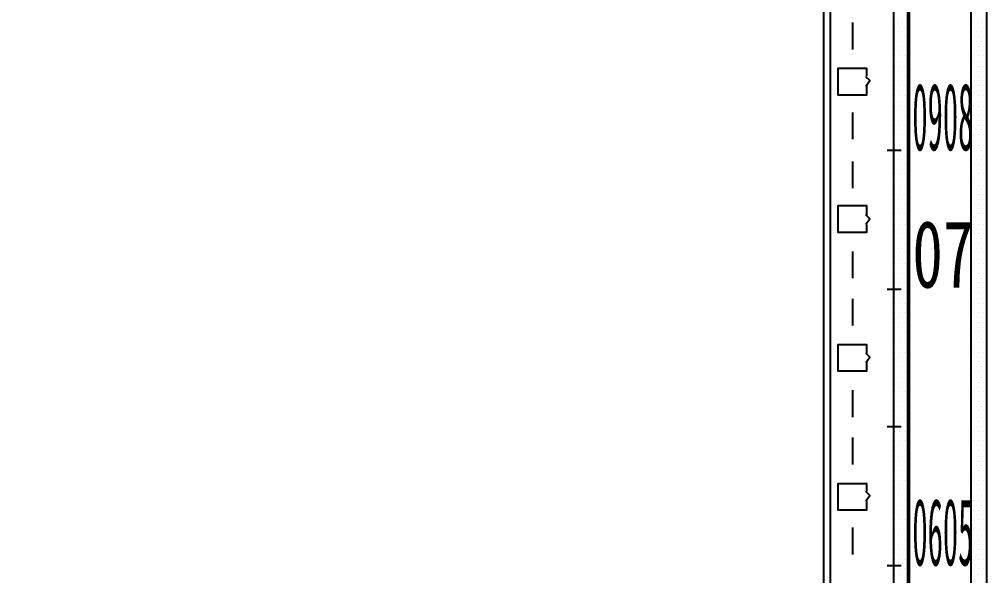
# Model space of a CAD drawing. Header units: metres. Extents: x 17 to 1264, y 17 to 859.
# Drawn here: x 389.6 to 477.8, y 171 to 221.8 of the extents above; entities that cross this region are included whole.
import ezdxf

# ---------------------------------------------------------------- set-up
doc = ezdxf.new("R2010")
doc.units = ezdxf.units.M
for name, color, linetype in [('LINES', 7, 'Continuous'), ('POLYLINES', 4, 'Continuous'), ('RECTS', 7, 'Continuous'), ('TEXTS', 3, 'Continuous')]:
    doc.layers.add(name, color=color, linetype=linetype)

msp = doc.modelspace()

# ---------------------------------------------------------------- linework, layer by layer
at = {"layer": 'LINES'}
for p, q in [((462.95, 121.54), (462.95, 716.83)), ((465.55, 221.47), (465.55, 219.02)), ((469.72, 221.47), (469.72, 221.47)), ((470.15, 221.47), (470.15, 221.47)), ((470.59, 221.47), (470.59, 221.47)), ((476.35, 221.47), (476.35, 221.47)), ((476.92, 221.47), (476.92, 221.47)), ((477.35, 221.47), (477.35, 221.47)), ((469.43, 221.04), (469.43, 221.04)), ((469.72, 220.61), (469.72, 220.61)), ((469.87, 221.04), (469.87, 221.04)), ((470.15, 220.61), (470.15, 220.61)), ((470.3, 221.04), (470.3, 221.04)), ((470.59, 220.61), (470.59, 220.61)), ((476.35, 220.61), (476.35, 220.61)), ((476.63, 221.04), (476.63, 221.04)), ((476.92, 220.61), (476.92, 220.61)), ((477.07, 221.04), (477.07, 221.04)), ((477.35, 220.61), (477.35, 220.61)), ((477.5, 221.04), (477.5, 221.04)), ((469.43, 220.18), (469.43, 220.18)), ((469.72, 219.74), (469.72, 219.74)), ((469.87, 220.18), (469.87, 220.18)), ((470.15, 219.74), (470.15, 219.74)), ((470.3, 220.18), (470.3, 220.18)), ((470.59, 219.74), (470.59, 219.74)), ((476.35, 219.74), (476.35, 219.74)), ((476.63, 220.18), (476.63, 220.18)), ((476.92, 219.74), (476.92, 219.74)), ((477.07, 220.18), (477.07, 220.18)), ((477.35, 219.74), (477.35, 219.74)), ((477.5, 220.18), (477.5, 220.18)), ((469.43, 219.31), (469.43, 219.31)), ((469.72, 218.88), (469.72, 218.88)), ((469.87, 219.31), (469.87, 219.31)), ((470.15, 218.88), (470.15, 218.88)), ((470.3, 219.31), (470.3, 219.31)), ((470.59, 218.88), (470.59, 218.88)), ((476.35, 218.88), (476.35, 218.88)), ((476.63, 219.31), (476.63, 219.31)), ((476.92, 218.88), (476.92, 218.88)), ((477.07, 219.31), (477.07, 219.31)), ((477.35, 218.88), (477.35, 218.88)), ((477.5, 219.31), (477.5, 219.31)), ((469.43, 218.45), (469.43, 218.45)), ((469.72, 217.87), (469.72, 217.87)), ((469.87, 218.45), (469.87, 218.45)), ((470.15, 217.87), (470.15, 217.87)), ((470.3, 218.45), (470.3, 218.45)), ((470.59, 217.87), (470.59, 217.87)), ((476.35, 217.87), (476.35, 217.87)), ((476.63, 218.45), (476.63, 218.45)), ((476.92, 217.87), (476.92, 217.87)), ((477.07, 218.45), (477.07, 218.45)), ((477.35, 217.87), (477.35, 217.87)), ((477.5, 218.45), (477.5, 218.45)), ((469.43, 217.44), (469.43, 217.44)), ((469.72, 217.01), (469.72, 217.01)), ((469.87, 217.44), (469.87, 217.44)), ((470.15, 217.01), (470.15, 217.01)), ((470.3, 217.44), (470.3, 217.44)), ((470.59, 217.01), (470.59, 217.01)), ((476.35, 217.01), (476.35, 217.01)), ((476.63, 217.44), (476.63, 217.44)), ((476.92, 217.01), (476.92, 217.01)), ((477.07, 217.44), (477.07, 217.44)), ((477.35, 217.01), (477.35, 217.01)), ((477.5, 217.44), (477.5, 217.44)), ((469.43, 216.58), (469.43, 216.58)), ((469.72, 216.14), (469.72, 216.14)), ((469.87, 216.58), (469.87, 216.58)), ((470.15, 216.14), (470.15, 216.14)), ((470.3, 216.58), (470.3, 216.58)), ((470.59, 216.14), (470.59, 216.14)), ((476.35, 216.14), (476.35, 216.14)), ((476.63, 216.58), (476.63, 216.58)), ((476.92, 216.14), (476.92, 216.14)), ((477.07, 216.58), (477.07, 216.58)), ((477.35, 216.14), (477.35, 216.14)), ((477.5, 216.58), (477.5, 216.58)), ((469.43, 215.71), (469.43, 215.71)), ((469.72, 215.28), (469.72, 215.28)), ((469.87, 215.71), (469.87, 215.71)), ((470.15, 215.28), (470.15, 215.28)), ((470.3, 215.71), (470.3, 215.71)), ((470.59, 215.28), (470.59, 215.28)), ((476.35, 215.28), (476.35, 215.28)), ((476.63, 215.71), (476.63, 215.71)), ((476.92, 215.28), (476.92, 215.28)), ((477.07, 215.71), (477.07, 215.71)), ((477.35, 215.28), (477.35, 215.28)), ((477.5, 215.71), (477.5, 215.71)), ((469.43, 214.85), (469.43, 214.85)), ((469.72, 214.27), (469.72, 214.27)), ((469.87, 214.85), (469.87, 214.85)), ((470.15, 214.27), (470.15, 214.27)), ((470.3, 214.85), (470.3, 214.85)), ((470.59, 214.27), (470.59, 214.27)), ((476.35, 214.27), (476.35, 214.27)), ((476.63, 214.85), (476.63, 214.85)), ((476.92, 214.27), (476.92, 214.27)), ((477.07, 214.85), (477.07, 214.85)), ((477.35, 214.27), (477.35, 214.27)), ((477.5, 214.85), (477.5, 214.85)), ((469.43, 213.84), (469.43, 213.84)), ((469.72, 213.41), (469.72, 213.41)), ((469.87, 213.84), (469.87, 213.84)), ((470.15, 213.41), (470.15, 213.41)), ((470.3, 213.84), (470.3, 213.84)), ((470.59, 213.41), (470.59, 213.41)), ((476.35, 213.41), (476.35, 213.41)), ((476.63, 213.84), (476.63, 213.84)), ((476.92, 213.41), (476.92, 213.41)), ((477.07, 213.84), (477.07, 213.84)), ((477.35, 213.41), (477.35, 213.41)), ((477.5, 213.84), (477.5, 213.84)), ((465.55, 213.26), (465.55, 210.82)), ((469.43, 212.98), (469.43, 212.98)), ((469.72, 212.54), (469.72, 212.54)), ((469.87, 212.98), (469.87, 212.98)), ((470.15, 212.54), (470.15, 212.54)), ((470.3, 212.98), (470.3, 212.98)), ((470.59, 212.54), (470.59, 212.54)), ((476.35, 212.54), (476.35, 212.54)), ((476.63, 212.98), (476.63, 212.98)), ((476.92, 212.54), (476.92, 212.54)), ((477.07, 212.98), (477.07, 212.98)), ((477.35, 212.54), (477.35, 212.54)), ((477.5, 212.98), (477.5, 212.98)), ((469.43, 212.11), (469.43, 212.11)), ((469.72, 211.68), (469.72, 211.68)), ((469.87, 212.11), (469.87, 212.11)), ((470.15, 211.68), (470.15, 211.68)), ((470.3, 212.11), (470.3, 212.11)), ((470.59, 211.68), (470.59, 211.68)), ((476.35, 211.68), (476.35, 211.68)), ((476.63, 212.11), (476.63, 212.11)), ((476.92, 211.68), (476.92, 211.68)), ((477.07, 212.11), (477.07, 212.11)), ((477.35, 211.68), (477.35, 211.68)), ((477.5, 212.11), (477.5, 212.11)), ((469.43, 211.25), (469.43, 211.25)), ((469.87, 211.25), (469.87, 211.25)), ((470.3, 211.25), (470.3, 211.25)), ((476.63, 211.25), (476.63, 211.25)), ((477.07, 211.25), (477.07, 211.25)), ((477.5, 211.25), (477.5, 211.25)), ((469.43, 210.24), (469.43, 210.24)), ((469.72, 210.67), (469.72, 210.67)), ((469.87, 210.24), (469.87, 210.24)), ((470.15, 210.67), (470.15, 210.67)), ((470.3, 210.24), (470.3, 210.24)), ((470.59, 210.67), (470.59, 210.67)), ((476.35, 210.67), (476.35, 210.67)), ((476.63, 210.24), (476.63, 210.24)), ((476.92, 210.67), (476.92, 210.67)), ((477.07, 210.24), (477.07, 210.24)), ((477.35, 210.67), (477.35, 210.67)), ((477.5, 210.24), (477.5, 210.24)), ((468.71, 209.81), (470.01, 209.81)), ((469.43, 209.38), (469.43, 209.38)), ((469.72, 209.81), (469.72, 209.81)), ((469.87, 209.38), (469.87, 209.38)), ((470.15, 209.81), (470.15, 209.81)), ((470.3, 209.38), (470.3, 209.38)), ((470.59, 209.81), (470.59, 209.81)), ((476.35, 209.81), (476.35, 209.81)), ((476.63, 209.38), (476.63, 209.38)), ((476.92, 209.81), (476.92, 209.81)), ((477.07, 209.38), (477.07, 209.38)), ((477.35, 209.81), (477.35, 209.81)), ((477.5, 209.38), (477.5, 209.38)), ((465.55, 208.8), (465.55, 206.35)), ((469.43, 208.51), (469.43, 208.51)), ((469.72, 208.94), (469.72, 208.94)), ((469.72, 208.08), (469.72, 208.08)), ((469.87, 208.51), (469.87, 208.51)), ((470.15, 208.94), (470.15, 208.94)), ((470.15, 208.08), (470.15, 208.08)), ((470.3, 208.51), (470.3, 208.51)), ((470.59, 208.94), (470.59, 208.94)), ((470.59, 208.08), (470.59, 208.08)), ((476.35, 208.94), (476.35, 208.94)), ((476.35, 208.08), (476.35, 208.08)), ((476.63, 208.51), (476.63, 208.51)), ((476.92, 208.94), (476.92, 208.94)), ((476.92, 208.08), (476.92, 208.08)), ((477.07, 208.51), (477.07, 208.51)), ((477.35, 208.94), (477.35, 208.94)), ((477.35, 208.08), (477.35, 208.08)), ((477.5, 208.51), (477.5, 208.51)), ((469.43, 207.65), (469.43, 207.65)), ((469.87, 207.65), (469.87, 207.65)), ((470.3, 207.65), (470.3, 207.65)), ((476.63, 207.65), (476.63, 207.65)), ((477.07, 207.65), (477.07, 207.65)), ((477.5, 207.65), (477.5, 207.65)), ((469.43, 206.64), (469.43, 206.64)), ((469.72, 207.07), (469.72, 207.07)), ((469.87, 206.64), (469.87, 206.64)), ((470.15, 207.07), (470.15, 207.07)), ((470.3, 206.64), (470.3, 206.64)), ((470.59, 207.07), (470.59, 207.07)), ((476.35, 207.07), (476.35, 207.07)), ((476.63, 206.64), (476.63, 206.64)), ((476.92, 207.07), (476.92, 207.07)), ((477.07, 206.64), (477.07, 206.64)), ((477.35, 207.07), (477.35, 207.07)), ((477.5, 206.64), (477.5, 206.64)), ((469.43, 205.78), (469.43, 205.78)), ((469.72, 206.21), (469.72, 206.21)), ((469.87, 205.78), (469.87, 205.78)), ((470.15, 206.21), (470.15, 206.21)), ((470.3, 205.78), (470.3, 205.78)), ((470.59, 206.21), (470.59, 206.21)), ((476.35, 206.21), (476.35, 206.21)), ((476.63, 205.78), (476.63, 205.78)), ((476.92, 206.21), (476.92, 206.21)), ((477.07, 205.78), (477.07, 205.78)), ((477.35, 206.21), (477.35, 206.21)), ((477.5, 205.78), (477.5, 205.78)), ((469.43, 204.91), (469.43, 204.91)), ((469.72, 205.34), (469.72, 205.34)), ((469.87, 204.91), (469.87, 204.91)), ((470.15, 205.34), (470.15, 205.34)), ((470.3, 204.91), (470.3, 204.91)), ((470.59, 205.34), (470.59, 205.34)), ((476.35, 205.34), (476.35, 205.34)), ((476.63, 204.91), (476.63, 204.91)), ((476.92, 205.34), (476.92, 205.34)), ((477.07, 204.91), (477.07, 204.91)), ((477.35, 205.34), (477.35, 205.34)), ((477.5, 204.91), (477.5, 204.91)), ((469.43, 204.05), (469.43, 204.05)), ((469.72, 204.48), (469.72, 204.48)), ((469.87, 204.05), (469.87, 204.05)), ((470.15, 204.48), (470.15, 204.48)), ((470.3, 204.05), (470.3, 204.05)), ((470.59, 204.48), (470.59, 204.48)), ((476.35, 204.48), (476.35, 204.48)), ((476.63, 204.05), (476.63, 204.05)), ((476.92, 204.48), (476.92, 204.48)), ((477.07, 204.05), (477.07, 204.05)), ((477.35, 204.48), (477.35, 204.48)), ((477.5, 204.05), (477.5, 204.05)), ((469.43, 203.04), (469.43, 203.04)), ((469.72, 203.47), (469.72, 203.47)), ((469.87, 203.04), (469.87, 203.04)), ((470.15, 203.47), (470.15, 203.47)), ((470.3, 203.04), (470.3, 203.04)), ((470.59, 203.47), (470.59, 203.47)), ((476.35, 203.47), (476.35, 203.47)), ((476.63, 203.04), (476.63, 203.04)), ((476.92, 203.47), (476.92, 203.47)), ((477.07, 203.04), (477.07, 203.04)), ((477.35, 203.47), (477.35, 203.47)), ((477.5, 203.04), (477.5, 203.04)), ((469.43, 202.18), (469.43, 202.18)), ((469.72, 202.61), (469.72, 202.61)), ((469.87, 202.18), (469.87, 202.18)), ((470.15, 202.61), (470.15, 202.61)), ((470.3, 202.18), (470.3, 202.18)), ((470.59, 202.61), (470.59, 202.61)), ((476.35, 202.61), (476.35, 202.61)), ((476.63, 202.18), (476.63, 202.18)), ((476.92, 202.61), (476.92, 202.61)), ((477.07, 202.18), (477.07, 202.18)), ((477.35, 202.61), (477.35, 202.61)), ((477.5, 202.18), (477.5, 202.18)), ((469.43, 201.31), (469.43, 201.31)), ((469.72, 201.74), (469.72, 201.74)), ((469.87, 201.31), (469.87, 201.31)), ((470.15, 201.74), (470.15, 201.74)), ((470.3, 201.31), (470.3, 201.31)), ((470.59, 201.74), (470.59, 201.74)), ((476.35, 201.74), (476.35, 201.74)), ((476.63, 201.31), (476.63, 201.31)), ((476.92, 201.74), (476.92, 201.74)), ((477.07, 201.31), (477.07, 201.31)), ((477.35, 201.74), (477.35, 201.74)), ((477.5, 201.31), (477.5, 201.31)), ((465.55, 200.59), (465.55, 198.14)), ((469.43, 200.45), (469.43, 200.45)), ((469.72, 200.88), (469.72, 200.88)), ((469.87, 200.45), (469.87, 200.45)), ((470.15, 200.88), (470.15, 200.88)), ((470.3, 200.45), (470.3, 200.45)), ((470.59, 200.88), (470.59, 200.88)), ((476.35, 200.88), (476.35, 200.88)), ((476.63, 200.45), (476.63, 200.45)), ((476.92, 200.88), (476.92, 200.88)), ((477.07, 200.45), (477.07, 200.45)), ((477.35, 200.88), (477.35, 200.88)), ((477.5, 200.45), (477.5, 200.45)), ((469.43, 199.44), (469.43, 199.44)), ((469.72, 199.87), (469.72, 199.87)), ((469.87, 199.44), (469.87, 199.44)), ((470.15, 199.87), (470.15, 199.87)), ((470.3, 199.44), (470.3, 199.44)), ((470.59, 199.87), (470.59, 199.87)), ((476.35, 199.87), (476.35, 199.87)), ((476.63, 199.44), (476.63, 199.44)), ((476.92, 199.87), (476.92, 199.87)), ((477.07, 199.44), (477.07, 199.44)), ((477.35, 199.87), (477.35, 199.87)), ((477.5, 199.44), (477.5, 199.44)), ((469.43, 198.58), (469.43, 198.58)), ((469.72, 199.01), (469.72, 199.01)), ((469.87, 198.58), (469.87, 198.58)), ((470.15, 199.01), (470.15, 199.01)), ((470.3, 198.58), (470.3, 198.58)), ((470.59, 199.01), (470.59, 199.01)), ((476.35, 199.01), (476.35, 199.01)), ((476.63, 198.58), (476.63, 198.58)), ((476.92, 199.01), (476.92, 199.01)), ((477.07, 198.58), (477.07, 198.58)), ((477.35, 199.01), (477.35, 199.01)), ((477.5, 198.58), (477.5, 198.58)), ((469.43, 197.71), (469.43, 197.71)), ((469.72, 198.14), (469.72, 198.14)), ((469.87, 197.71), (469.87, 197.71)), ((470.15, 198.14), (470.15, 198.14)), ((470.3, 197.71), (470.3, 197.71)), ((470.59, 198.14), (470.59, 198.14)), ((476.35, 198.14), (476.35, 198.14)), ((476.63, 197.71), (476.63, 197.71)), ((476.92, 198.14), (476.92, 198.14)), ((477.07, 197.71), (477.07, 197.71)), ((477.35, 198.14), (477.35, 198.14)), ((477.5, 197.71), (477.5, 197.71)), ((468.71, 197.14), (470.01, 197.14)), ((469.43, 196.85), (469.43, 196.85)), ((469.72, 197.28), (469.72, 197.28)), ((469.87, 196.85), (469.87, 196.85)), ((470.15, 197.28), (470.15, 197.28)), ((470.3, 196.85), (470.3, 196.85)), ((470.59, 197.28), (470.59, 197.28)), ((476.35, 197.28), (476.35, 197.28)), ((476.63, 196.85), (476.63, 196.85)), ((476.92, 197.28), (476.92, 197.28)), ((477.07, 196.85), (477.07, 196.85)), ((477.35, 197.28), (477.35, 197.28)), ((477.5, 196.85), (477.5, 196.85)), ((465.55, 196.27), (465.55, 193.82)), ((469.43, 195.84), (469.43, 195.84)), ((469.72, 196.27), (469.72, 196.27)), ((469.87, 195.84), (469.87, 195.84)), ((470.15, 196.27), (470.15, 196.27)), ((470.3, 195.84), (470.3, 195.84)), ((470.59, 196.27), (470.59, 196.27)), ((476.35, 196.27), (476.35, 196.27)), ((476.63, 195.84), (476.63, 195.84)), ((476.92, 196.27), (476.92, 196.27)), ((477.07, 195.84), (477.07, 195.84)), ((477.35, 196.27), (477.35, 196.27)), ((477.5, 195.84), (477.5, 195.84)), ((469.43, 194.98), (469.43, 194.98)), ((469.72, 195.41), (469.72, 195.41)), ((469.87, 194.98), (469.87, 194.98)), ((470.15, 195.41), (470.15, 195.41)), ((470.3, 194.98), (470.3, 194.98)), ((470.59, 195.41), (470.59, 195.41)), ((476.35, 195.41), (476.35, 195.41)), ((476.63, 194.98), (476.63, 194.98)), ((476.92, 195.41), (476.92, 195.41)), ((477.07, 194.98), (477.07, 194.98)), ((477.35, 195.41), (477.35, 195.41)), ((477.5, 194.98), (477.5, 194.98)), ((469.43, 194.11), (469.43, 194.11)), ((469.72, 194.54), (469.72, 194.54)), ((469.87, 194.11), (469.87, 194.11)), ((470.15, 194.54), (470.15, 194.54)), ((470.3, 194.11), (470.3, 194.11)), ((470.59, 194.54), (470.59, 194.54)), ((476.35, 194.54), (476.35, 194.54)), ((476.63, 194.11), (476.63, 194.11)), ((476.92, 194.54), (476.92, 194.54)), ((477.07, 194.11), (477.07, 194.11)), ((477.35, 194.54), (477.35, 194.54)), ((477.5, 194.11), (477.5, 194.11)), ((469.43, 193.25), (469.43, 193.25)), ((469.72, 193.68), (469.72, 193.68)), ((469.87, 193.25), (469.87, 193.25)), ((470.15, 193.68), (470.15, 193.68)), ((470.3, 193.25), (470.3, 193.25)), ((470.59, 193.68), (470.59, 193.68)), ((476.35, 193.68), (476.35, 193.68)), ((476.63, 193.25), (476.63, 193.25)), ((476.92, 193.68), (476.92, 193.68)), ((477.07, 193.25), (477.07, 193.25)), ((477.35, 193.68), (477.35, 193.68)), ((477.5, 193.25), (477.5, 193.25)), ((469.43, 192.24), (469.43, 192.24)), ((469.72, 192.67), (469.72, 192.67)), ((469.87, 192.24), (469.87, 192.24)), ((470.15, 192.67), (470.15, 192.67)), ((470.3, 192.24), (470.3, 192.24)), ((470.59, 192.67), (470.59, 192.67)), ((476.35, 192.67), (476.35, 192.67)), ((476.63, 192.24), (476.63, 192.24)), ((476.92, 192.67), (476.92, 192.67)), ((477.07, 192.24), (477.07, 192.24)), ((477.35, 192.67), (477.35, 192.67)), ((477.5, 192.24), (477.5, 192.24)), ((469.43, 191.38), (469.43, 191.38)), ((469.72, 191.81), (469.72, 191.81)), ((469.87, 191.38), (469.87, 191.38)), ((470.15, 191.81), (470.15, 191.81)), ((470.3, 191.38), (470.3, 191.38)), ((470.59, 191.81), (470.59, 191.81)), ((476.35, 191.81), (476.35, 191.81)), ((476.63, 191.38), (476.63, 191.38)), ((476.92, 191.81), (476.92, 191.81)), ((477.07, 191.38), (477.07, 191.38)), ((477.35, 191.81), (477.35, 191.81)), ((477.5, 191.38), (477.5, 191.38)), ((469.43, 190.51), (469.43, 190.51)), ((469.72, 190.94), (469.72, 190.94)), ((469.87, 190.51), (469.87, 190.51)), ((470.15, 190.94), (470.15, 190.94)), ((470.3, 190.51), (470.3, 190.51)), ((470.59, 190.94), (470.59, 190.94)), ((476.35, 190.94), (476.35, 190.94)), ((476.63, 190.51), (476.63, 190.51)), ((476.92, 190.94), (476.92, 190.94)), ((477.07, 190.51), (477.07, 190.51)), ((477.35, 190.94), (477.35, 190.94)), ((477.5, 190.51), (477.5, 190.51)), ((469.43, 189.65), (469.43, 189.65)), ((469.72, 190.08), (469.72, 190.08)), ((469.87, 189.65), (469.87, 189.65)), ((470.15, 190.08), (470.15, 190.08)), ((470.3, 189.65), (470.3, 189.65)), ((470.59, 190.08), (470.59, 190.08)), ((476.35, 190.08), (476.35, 190.08)), ((476.63, 189.65), (476.63, 189.65)), ((476.92, 190.08), (476.92, 190.08)), ((477.07, 189.65), (477.07, 189.65)), ((477.35, 190.08), (477.35, 190.08)), ((477.5, 189.65), (477.5, 189.65)), ((469.72, 189.07), (469.72, 189.07)), ((470.15, 189.07), (470.15, 189.07)), ((470.59, 189.07), (470.59, 189.07)), ((476.35, 189.07), (476.35, 189.07)), ((476.92, 189.07), (476.92, 189.07)), ((477.35, 189.07), (477.35, 189.07)), ((465.55, 187.92), (465.55, 185.47)), ((469.43, 188.64), (469.43, 188.64)), ((469.72, 188.21), (469.72, 188.21)), ((469.87, 188.64), (469.87, 188.64)), ((470.15, 188.21), (470.15, 188.21)), ((470.3, 188.64), (470.3, 188.64)), ((470.59, 188.21), (470.59, 188.21)), ((476.35, 188.21), (476.35, 188.21)), ((476.63, 188.64), (476.63, 188.64)), ((476.92, 188.21), (476.92, 188.21)), ((477.07, 188.64), (477.07, 188.64)), ((477.35, 188.21), (477.35, 188.21)), ((477.5, 188.64), (477.5, 188.64)), ((469.43, 187.78), (469.43, 187.78)), ((469.43, 186.91), (469.43, 186.91)), ((469.72, 187.34), (469.72, 187.34)), ((469.87, 187.78), (469.87, 187.78)), ((469.87, 186.91), (469.87, 186.91)), ((470.15, 187.34), (470.15, 187.34)), ((470.3, 187.78), (470.3, 187.78)), ((470.3, 186.91), (470.3, 186.91)), ((470.59, 187.34), (470.59, 187.34)), ((476.35, 187.34), (476.35, 187.34)), ((476.63, 187.78), (476.63, 187.78)), ((476.63, 186.91), (476.63, 186.91)), ((476.92, 187.34), (476.92, 187.34)), ((477.07, 187.78), (477.07, 187.78)), ((477.07, 186.91), (477.07, 186.91)), ((477.35, 187.34), (477.35, 187.34)), ((477.5, 187.78), (477.5, 187.78)), ((477.5, 186.91), (477.5, 186.91)), ((469.43, 186.05), (469.43, 186.05)), ((469.72, 186.48), (469.72, 186.48)), ((469.87, 186.05), (469.87, 186.05)), ((470.15, 186.48), (470.15, 186.48)), ((470.3, 186.05), (470.3, 186.05)), ((470.59, 186.48), (470.59, 186.48)), ((476.35, 186.48), (476.35, 186.48)), ((476.63, 186.05), (476.63, 186.05)), ((476.92, 186.48), (476.92, 186.48)), ((477.07, 186.05), (477.07, 186.05)), ((477.35, 186.48), (477.35, 186.48)), ((477.5, 186.05), (477.5, 186.05)), ((469.72, 185.47), (469.72, 185.47)), ((470.15, 185.47), (470.15, 185.47)), ((470.59, 185.47), (470.59, 185.47)), ((476.35, 185.47), (476.35, 185.47)), ((476.92, 185.47), (476.92, 185.47)), ((477.35, 185.47), (477.35, 185.47)), ((468.71, 184.61), (470.01, 184.61)), ((469.43, 185.04), (469.43, 185.04)), ((469.72, 184.61), (469.72, 184.61)), ((469.87, 185.04), (469.87, 185.04)), ((470.15, 184.61), (470.15, 184.61)), ((470.3, 185.04), (470.3, 185.04)), ((470.59, 184.61), (470.59, 184.61)), ((476.35, 184.61), (476.35, 184.61)), ((476.63, 185.04), (476.63, 185.04)), ((476.92, 184.61), (476.92, 184.61)), ((477.07, 185.04), (477.07, 185.04)), ((477.35, 184.61), (477.35, 184.61)), ((477.5, 185.04), (477.5, 185.04)), ((465.55, 183.6), (465.55, 181.15)), ((469.43, 184.18), (469.43, 184.18)), ((469.72, 183.74), (469.72, 183.74)), ((469.87, 184.18), (469.87, 184.18)), ((470.15, 183.74), (470.15, 183.74)), ((470.3, 184.18), (470.3, 184.18)), ((470.59, 183.74), (470.59, 183.74)), ((476.35, 183.74), (476.35, 183.74)), ((476.63, 184.18), (476.63, 184.18)), ((476.92, 183.74), (476.92, 183.74)), ((477.07, 184.18), (477.07, 184.18)), ((477.35, 183.74), (477.35, 183.74)), ((477.5, 184.18), (477.5, 184.18)), ((469.43, 183.31), (469.43, 183.31)), ((469.72, 182.88), (469.72, 182.88)), ((469.87, 183.31), (469.87, 183.31)), ((470.15, 182.88), (470.15, 182.88)), ((470.3, 183.31), (470.3, 183.31)), ((470.59, 182.88), (470.59, 182.88)), ((476.35, 182.88), (476.35, 182.88)), ((476.63, 183.31), (476.63, 183.31)), ((476.92, 182.88), (476.92, 182.88)), ((477.07, 183.31), (477.07, 183.31)), ((477.35, 182.88), (477.35, 182.88)), ((477.5, 183.31), (477.5, 183.31)), ((469.43, 182.45), (469.43, 182.45)), ((469.72, 181.87), (469.72, 181.87)), ((469.87, 182.45), (469.87, 182.45)), ((470.15, 181.87), (470.15, 181.87)), ((470.3, 182.45), (470.3, 182.45)), ((470.59, 181.87), (470.59, 181.87)), ((476.35, 181.87), (476.35, 181.87)), ((476.63, 182.45), (476.63, 182.45)), ((476.92, 181.87), (476.92, 181.87)), ((477.07, 182.45), (477.07, 182.45)), ((477.35, 181.87), (477.35, 181.87)), ((477.5, 182.45), (477.5, 182.45)), ((469.43, 181.44), (469.43, 181.44)), ((469.72, 181.01), (469.72, 181.01)), ((469.87, 181.44), (469.87, 181.44)), ((470.15, 181.01), (470.15, 181.01)), ((470.3, 181.44), (470.3, 181.44)), ((470.59, 181.01), (470.59, 181.01)), ((476.35, 181.01), (476.35, 181.01)), ((476.63, 181.44), (476.63, 181.44)), ((476.92, 181.01), (476.92, 181.01)), ((477.07, 181.44), (477.07, 181.44)), ((477.35, 181.01), (477.35, 181.01)), ((477.5, 181.44), (477.5, 181.44)), ((469.43, 180.58), (469.43, 180.58)), ((469.72, 180.14), (469.72, 180.14)), ((469.87, 180.58), (469.87, 180.58)), ((470.15, 180.14), (470.15, 180.14)), ((470.3, 180.58), (470.3, 180.58)), ((470.59, 180.14), (470.59, 180.14)), ((476.35, 180.14), (476.35, 180.14)), ((476.63, 180.58), (476.63, 180.58)), ((476.92, 180.14), (476.92, 180.14)), ((477.07, 180.58), (477.07, 180.58)), ((477.35, 180.14), (477.35, 180.14)), ((477.5, 180.58), (477.5, 180.58)), ((469.43, 179.71), (469.43, 179.71)), ((469.72, 179.28), (469.72, 179.28)), ((469.87, 179.71), (469.87, 179.71)), ((470.15, 179.28), (470.15, 179.28)), ((470.3, 179.71), (470.3, 179.71)), ((470.59, 179.28), (470.59, 179.28)), ((476.35, 179.28), (476.35, 179.28)), ((476.63, 179.71), (476.63, 179.71)), ((476.92, 179.28), (476.92, 179.28)), ((477.07, 179.71), (477.07, 179.71)), ((477.35, 179.28), (477.35, 179.28)), ((477.5, 179.71), (477.5, 179.71)), ((469.43, 178.85), (469.43, 178.85)), ((469.72, 178.27), (469.72, 178.27)), ((469.87, 178.85), (469.87, 178.85)), ((470.15, 178.27), (470.15, 178.27)), ((470.3, 178.85), (470.3, 178.85)), ((470.59, 178.27), (470.59, 178.27)), ((476.35, 178.27), (476.35, 178.27)), ((476.63, 178.85), (476.63, 178.85)), ((476.92, 178.27), (476.92, 178.27)), ((477.07, 178.85), (477.07, 178.85)), ((477.35, 178.27), (477.35, 178.27)), ((477.5, 178.85), (477.5, 178.85)), ((469.43, 177.84), (469.43, 177.84)), ((469.72, 177.41), (469.72, 177.41)), ((469.87, 177.84), (469.87, 177.84)), ((470.15, 177.41), (470.15, 177.41)), ((470.3, 177.84), (470.3, 177.84)), ((470.59, 177.41), (470.59, 177.41)), ((476.35, 177.41), (476.35, 177.41)), ((476.63, 177.84), (476.63, 177.84)), ((476.92, 177.41), (476.92, 177.41)), ((477.07, 177.84), (477.07, 177.84)), ((477.35, 177.41), (477.35, 177.41)), ((477.5, 177.84), (477.5, 177.84)), ((469.43, 176.98), (469.43, 176.98)), ((469.72, 176.54), (469.72, 176.54)), ((469.87, 176.98), (469.87, 176.98)), ((470.15, 176.54), (470.15, 176.54)), ((470.3, 176.98), (470.3, 176.98)), ((470.59, 176.54), (470.59, 176.54)), ((476.35, 176.54), (476.35, 176.54)), ((476.63, 176.98), (476.63, 176.98)), ((476.92, 176.54), (476.92, 176.54)), ((477.07, 176.98), (477.07, 176.98)), ((477.35, 176.54), (477.35, 176.54)), ((477.5, 176.98), (477.5, 176.98)), ((469.43, 176.11), (469.43, 176.11)), ((469.72, 175.68), (469.72, 175.68)), ((469.87, 176.11), (469.87, 176.11)), ((470.15, 175.68), (470.15, 175.68)), ((470.3, 176.11), (470.3, 176.11)), ((470.59, 175.68), (470.59, 175.68)), ((476.35, 175.68), (476.35, 175.68)), ((476.63, 176.11), (476.63, 176.11)), ((476.92, 175.68), (476.92, 175.68)), ((477.07, 176.11), (477.07, 176.11)), ((477.35, 175.68), (477.35, 175.68)), ((477.5, 176.11), (477.5, 176.11)), ((465.55, 175.39), (465.55, 172.94)), ((469.43, 175.25), (469.43, 175.25)), ((469.72, 174.67), (469.72, 174.67)), ((469.87, 175.25), (469.87, 175.25)), ((470.15, 174.67), (470.15, 174.67)), ((470.3, 175.25), (470.3, 175.25)), ((470.59, 174.67), (470.59, 174.67)), ((476.35, 174.67), (476.35, 174.67)), ((476.63, 175.25), (476.63, 175.25)), ((476.92, 174.67), (476.92, 174.67)), ((477.07, 175.25), (477.07, 175.25)), ((477.35, 174.67), (477.35, 174.67)), ((477.5, 175.25), (477.5, 175.25)), ((469.43, 174.24), (469.43, 174.24)), ((469.72, 173.81), (469.72, 173.81)), ((469.87, 174.24), (469.87, 174.24)), ((470.15, 173.81), (470.15, 173.81)), ((470.3, 174.24), (470.3, 174.24)), ((470.59, 173.81), (470.59, 173.81)), ((476.35, 173.81), (476.35, 173.81)), ((476.63, 174.24), (476.63, 174.24)), ((476.92, 173.81), (476.92, 173.81)), ((477.07, 174.24), (477.07, 174.24)), ((477.35, 173.81), (477.35, 173.81)), ((477.5, 174.24), (477.5, 174.24)), ((469.43, 173.38), (469.43, 173.38)), ((469.72, 172.94), (469.72, 172.94)), ((469.87, 173.38), (469.87, 173.38)), ((470.15, 172.94), (470.15, 172.94)), ((470.3, 173.38), (470.3, 173.38)), ((470.59, 172.94), (470.59, 172.94)), ((476.35, 172.94), (476.35, 172.94)), ((476.63, 173.38), (476.63, 173.38)), ((476.92, 172.94), (476.92, 172.94)), ((477.07, 173.38), (477.07, 173.38)), ((477.35, 172.94), (477.35, 172.94)), ((477.5, 173.38), (477.5, 173.38)), ((468.71, 171.94), (470.01, 171.94)), ((469.43, 172.51), (469.43, 172.51)), ((469.72, 172.08), (469.72, 172.08)), ((469.87, 172.51), (469.87, 172.51)), ((470.15, 172.08), (470.15, 172.08)), ((470.3, 172.51), (470.3, 172.51)), ((470.59, 172.08), (470.59, 172.08)), ((476.35, 172.08), (476.35, 172.08)), ((476.63, 172.51), (476.63, 172.51)), ((476.92, 172.08), (476.92, 172.08)), ((477.07, 172.51), (477.07, 172.51)), ((477.35, 172.08), (477.35, 172.08)), ((477.5, 172.51), (477.5, 172.51)), ((469.43, 171.65), (469.43, 171.65)), ((469.72, 171.07), (469.72, 171.07)), ((469.87, 171.65), (469.87, 171.65)), ((470.15, 171.07), (470.15, 171.07)), ((470.3, 171.65), (470.3, 171.65)), ((470.59, 171.07), (470.59, 171.07)), ((476.35, 171.07), (476.35, 171.07)), ((476.63, 171.65), (476.63, 171.65)), ((476.92, 171.07), (476.92, 171.07)), ((477.07, 171.65), (477.07, 171.65)), ((477.35, 171.07), (477.35, 171.07)), ((477.5, 171.65), (477.5, 171.65))]:
    msp.add_line(p, q, dxfattribs=at)
at = {"layer": 'POLYLINES'}
for points in [[(470.73, 718.42), (470.73, 574.85), (470.73, 121.54)], [(470.73, 718.42), (470.73, 574.85), (470.73, 121.54)], [(463.53, 699.55), (463.53, 560.59), (463.53, 121.54)], [(466.84, 215.71), (466.84, 214.85), (464.25, 214.85), (464.25, 217.3), (466.84, 217.3), (466.84, 216.58)], [(466.79, 215.67), (467.14, 216.17), (466.79, 216.52)], [(466.84, 203.04), (466.84, 202.32), (464.25, 202.32), (464.25, 204.77), (466.84, 204.77), (466.84, 203.9)], [(466.79, 203.06), (467.14, 203.56), (466.79, 203.91)], [(466.84, 190.51), (466.84, 189.65), (464.25, 189.65), (464.25, 192.1), (466.84, 192.1), (466.84, 191.23)], [(466.79, 190.45), (467.14, 190.94), (466.79, 191.3)], [(466.84, 177.84), (466.84, 176.98), (464.25, 176.98), (464.25, 179.42), (466.84, 179.42), (466.84, 178.7)], [(466.79, 177.83), (467.14, 178.33), (466.79, 178.68)]]:
    msp.add_lwpolyline(points, dxfattribs=at)
at = {"layer": 'RECTS'}
for points in [[(307.72, 732.67), (477.79, 732.67), (477.79, 109.01), (307.72, 109.01)], [(309.02, 731.23), (476.35, 731.23), (476.35, 110.45), (309.02, 110.45)], [(314.78, 718.42), (470.59, 718.42), (470.59, 120.1), (314.78, 120.1)], [(316.22, 716.83), (469.29, 716.83), (469.29, 121.54), (316.22, 121.54)]]:
    msp.add_lwpolyline(points, dxfattribs=at)

# ---------------------------------------------------------------- texts
at = {"layer": 'TEXTS'}
for s, width, p in [('0908', 0.333333, (471.02, 209.81)), ('07', 0.666667, (471.02, 197.28)), ('0605', 0.333333, (471.02, 171.93))]:
    msp.add_text(s, height=6.13, dxfattribs=dict(at, width=width)).set_placement(p)

doc.saveas('drawing.dxf')
